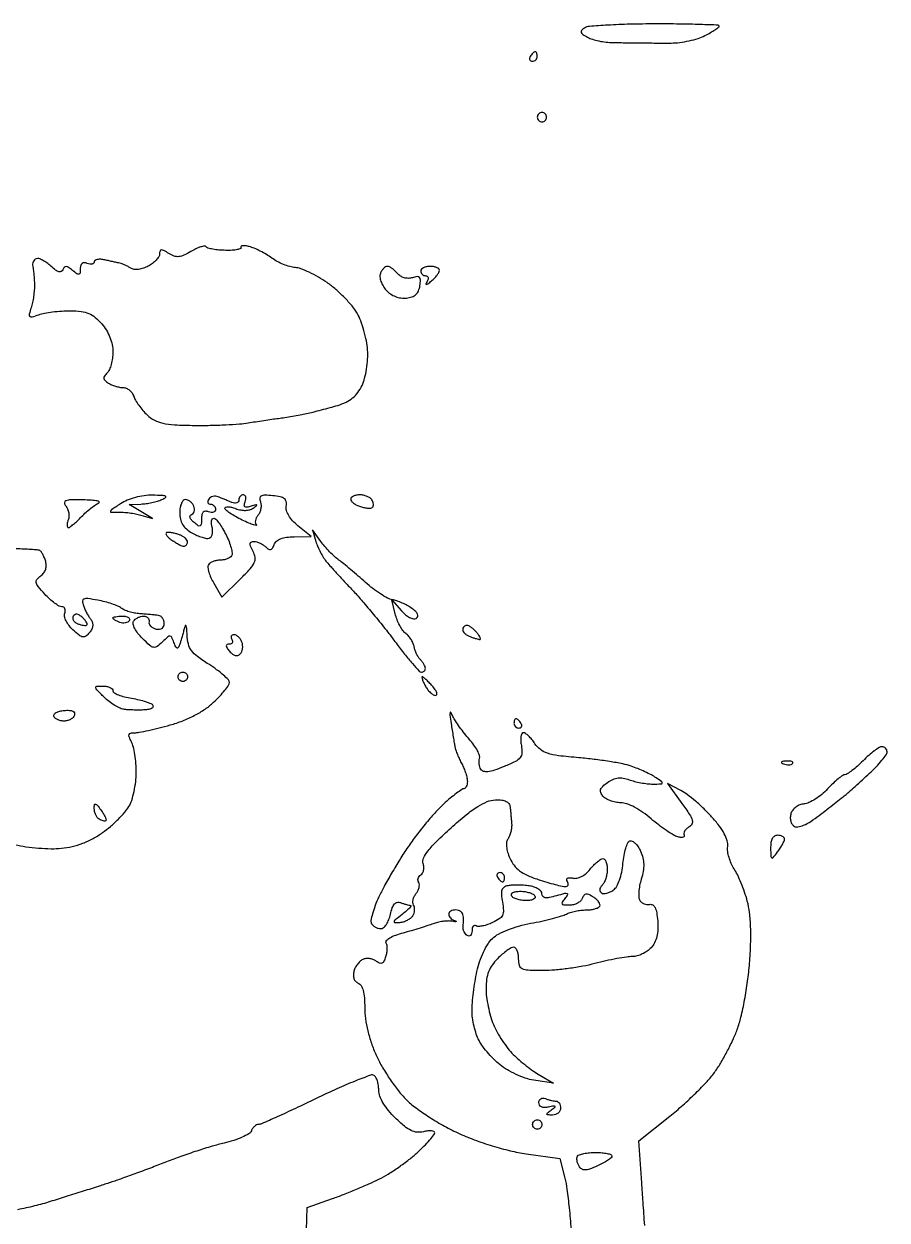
# Model space of a CAD drawing. Extents: x 0 to 102, y 0 to 135.
# Drawn here: x 12.94 to 28.59, y 113.66 to 135.36 of the extents above; entities that cross this region are included whole.
import ezdxf

# ---------------------------------------------------------------- set-up
doc = ezdxf.new("R2010")
doc.units = 0
doc.header["$MEASUREMENT"] = 0

msp = doc.modelspace()

# ---------------------------------------------------------------- linework, layer by layer
for points in [[(24.38595, 135.358705, 0.005924), (23.93176, 135.352817, 0.008523), (23.529983, 135.33599, 0.005068), (23.194209, 135.312772, 0.121944), (23.105521, 135.283198, 0.061078), (23.054276, 135.2412, 0.2796), (23.046341, 135.205199, 0.166705), (23.075496, 135.167531, 0.022589), (23.162562, 135.115747, 0.049017), (23.249219, 135.079776, 0.022269), (23.368255, 135.04926, 0.021797), (23.497651, 135.028001, 0.027898), (23.618142, 135.020344, -0.00052), (23.741315, 135.019269, -0.000373), (23.878979, 135.017821, -0.000377), (24.010057, 135.016246, -0.000812), (24.111, 135.014794, 0.002114), (24.216556, 135.01355, 0.000788), (24.364834, 135.012663, 0.000781), (24.526464, 135.012204, 0.000945), (24.678115, 135.012296, 0.031164), (24.833117, 135.022355, 0.022064), (25.004978, 135.052075, 0.022367), (25.167255, 135.095259, 0.043137), (25.291465, 135.146465, 0.011479), (25.390228, 135.200446, 0.017272), (25.47349, 135.252382, 0.012243), (25.538452, 135.298439, 0.236671), (25.5492, 135.319873, 0.403118), (25.533493, 135.336189, 0.001166), (25.207495, 135.347832, 0.005388), (24.831994, 135.356317, 0.003233)], [(22.212493, 134.8524, 0.151918), (22.194665, 134.846855, 0.038439), (22.170786, 134.827549, 0.035638), (22.145657, 134.800183, 0.029505), (22.1229, 134.7678, 0.082592), (22.109659, 134.735474, 0.161196), (22.112291, 134.708051, 0.182303), (22.130179, 134.689823, 0.108972), (22.160207, 134.6832, 0.093332), (22.194407, 134.68964, 0.09642), (22.223482, 134.708051, 0.099167), (22.242942, 134.73552, 0.105053), (22.2498, 134.7678, 0.042167), (22.247064, 134.800189, 0.061769), (22.238841, 134.827549, 0.081139), (22.226759, 134.846101, 0.210953)], [(22.3344, 133.7526, 0.099038), (22.302113, 133.746141, 0.097945), (22.274651, 133.727749, 0.097945), (22.256259, 133.700287, 0.099038), (22.2498, 133.668, 0.099038), (22.256259, 133.635713, 0.097945), (22.274651, 133.608251, 0.097945), (22.302113, 133.589859, 0.099038), (22.3344, 133.5834, 0.099038), (22.366687, 133.589859, 0.097945), (22.394149, 133.608251, 0.097945), (22.412541, 133.635713, 0.099038), (22.419, 133.668, 0.099038), (22.412541, 133.700287, 0.097945), (22.394149, 133.727749, 0.097945), (22.366687, 133.746141, 0.099038)], [(16.241965, 131.31427, 0.266543), (16.210494, 131.327601, 0.043441), (16.14306, 131.313431, 0.038008), (16.058462, 131.280626, 0.024874), (15.966402, 131.230853, -0.026287), (15.83819, 131.162002, -0.088194), (15.746523, 131.137191, -0.109259), (15.66309, 131.148037, -0.052881), (15.565786, 131.19535, 0.016346), (15.475745, 131.247571, 0.135955), (15.430165, 131.257889, 0.31032), (15.405563, 131.239209, 0.080062), (15.3972, 131.187313, -0.136597), (15.382958, 131.136153, -0.049621), (15.337442, 131.075298, -0.044609), (15.271606, 131.015149, -0.039956), (15.193767, 130.965117, -0.042094), (15.104369, 130.926553, -0.051158), (15.015403, 130.906575, -0.058356), (14.936258, 130.90641, -0.111348), (14.876517, 130.927293, 0.018531), (14.826741, 130.955858, 0.014911), (14.771282, 130.98293, 0.015168), (14.718492, 131.004875, 0.036868), (14.6781, 131.016925, -0.000392), (14.633197, 131.026826, -0.000107), (14.562436, 131.042501, -0.000109), (14.482231, 131.060305, -0.000113), (14.40315, 131.077897, 0.037041), (14.330208, 131.088553, 0.062914), (14.268715, 131.085189, 0.093181), (14.227409, 131.069351, 0.260363), (14.2128, 131.043198, -0.197569), (14.202413, 131.017936, -0.143591), (14.175523, 131.003059, -0.09468), (14.134506, 131.001775, -0.052277), (14.0859, 131.014806, 0.080272), (14.031416, 131.026203, 0.177246), (13.991455, 131.013629, 0.163758), (13.96702, 130.977172, 0.066558), (13.959, 130.917192, -0.029499), (13.954384, 130.839016, -0.320694), (13.934301, 130.816962, -0.213189), (13.899069, 130.824419, -0.015352), (13.818342, 130.886991, 0.025507), (13.746908, 130.940074, 0.129445), (13.700405, 130.956035, 0.235459), (13.667461, 130.942519, 0.098879), (13.642925, 130.899847, -0.188661), (13.615067, 130.866617, -0.200766), (13.572947, 130.862224, -0.090707), (13.511903, 130.893483, -0.023967), (13.42786, 130.964573, 0.031827), (13.352342, 131.026444, 0.039343), (13.274545, 131.073514, 0.043535), (13.205248, 131.101068, 0.163593), (13.159128, 131.099551, 0.111998), (13.127317, 131.078698, 0.087658), (13.104197, 131.044361, 0.082059), (13.093191, 131.001964, 0.08065), (13.096304, 130.958013, -0.025951), (13.106548, 130.901646, -0.00829), (13.116015, 130.816942, -0.008248), (13.123449, 130.722103, -0.009117), (13.12745, 130.630188, -0.025549), (13.124906, 130.531697, -0.015807), (13.112364, 130.416571, -0.015844), (13.092716, 130.303348, -0.027336), (13.06831, 130.210918, 0.016639), (13.034089, 130.091706, 0.275074), (13.045468, 130.053659, 0.26268), (13.084928, 130.044437, 0.015451), (13.206364, 130.084018, -0.040649), (13.309522, 130.111983, -0.015174), (13.457953, 130.134891, -0.014918), (13.621985, 130.150182, -0.01749), (13.778145, 130.154578, -0.027697), (13.974976, 130.142316, -0.069197), (14.114041, 130.105951, -0.076604), (14.229448, 130.035694, -0.040189), (14.349195, 129.91721, -0.04314), (14.432121, 129.802063, -0.0401), (14.496386, 129.671615, -0.0412), (14.537449, 129.536598, -0.053272), (14.5512, 129.407902, -0.034313), (14.543451, 129.295123, -0.03322), (14.520344, 129.183207, -0.035057), (14.486558, 129.087731, -0.094076), (14.446157, 129.028397, 0.044506), (14.398495, 128.9714, 0.182338), (14.387673, 128.928441, 0.181316), (14.4079, 128.888883, 0.043931), (14.467307, 128.843573, 0.041171), (14.525992, 128.81291, 0.026499), (14.598246, 128.786846, 0.026603), (14.672173, 128.768754, 0.044461), (14.735849, 128.762495, -0.098949), (14.793962, 128.75033, -0.07079), (14.85091, 128.715809, -0.067998), (14.898088, 128.665035, -0.076546), (14.927653, 128.605381, 0.056748), (14.960118, 128.53282, 0.022657), (15.019842, 128.441539, 0.022072), (15.093787, 128.34798, 0.025916), (15.172041, 128.266432, 0.065458), (15.30445, 128.171211, 0.069215), (15.454538, 128.115655, 0.041969), (15.669346, 128.087042, 0.009457), (16.0381, 128.076117, 0.007312), (16.316733, 128.07721, 0.007026), (16.598955, 128.086412, 0.006978), (16.847495, 128.101493, 0.02514), (17.004963, 128.121252, -0.004058), (17.136673, 128.143452, -0.00268), (17.288381, 128.166925, -0.002696), (17.436127, 128.188162, -0.005222), (17.5545, 128.203267, 0.008277), (17.670028, 128.218726, 0.0048), (17.8083, 128.240924, 0.004797), (17.946546, 128.265849, 0.008051), (18.0621, 128.289763, 0.006305), (18.181632, 128.318102, 0.003077), (18.333419, 128.35711, 0.003051), (18.490817, 128.399623, 0.004413), (18.629339, 128.439265, 0.040088), (18.779937, 128.497277, 0.059572), (18.899024, 128.573076, 0.062107), (18.993381, 128.672171, 0.048486), (19.069856, 128.799763, 0.046642), (19.11748, 128.93029, 0.024794), (19.152877, 129.098798, 0.024264), (19.172496, 129.278142, 0.031682), (19.172016, 129.443129, 0.032185), (19.150322, 129.608297, 0.021262), (19.105274, 129.794423, 0.021419), (19.04575, 129.972367, 0.038337), (18.9798, 130.111627, 0.043537), (18.889136, 130.242477, 0.020575), (18.75143, 130.395087, 0.020213), (18.593213, 130.544005, 0.026872), (18.437301, 130.665254, 0.020894), (18.278505, 130.766023, 0.020828), (18.111688, 130.853301, 0.021205), (17.95995, 130.917093, 0.072844), (17.855708, 130.939327, -0.053615), (17.761106, 130.955745, -0.026898), (17.646315, 130.995417, -0.026355), (17.530758, 131.04971, -0.035178), (17.432708, 131.11149, 0.022996), (17.33584, 131.175871, 0.017225), (17.223779, 131.23799, 0.017501), (17.113999, 131.289233, 0.037655), (17.025633, 131.31915, 0.024139), (16.955026, 131.333676, 0.059784), (16.902323, 131.335532, 0.152176), (16.876422, 131.324998, 0.375284), (16.873318, 131.306291, -0.454017), (16.866143, 131.282999, -0.055091), (16.808323, 131.264507, -0.036412), (16.715918, 131.252738, -0.018402), (16.598484, 131.250731, -0.016748), (16.475439, 131.257283, -0.022422), (16.364651, 131.27194, -0.020469), (16.275935, 131.291527, -0.167393)], [(19.529586, 130.9608, 0.13946), (19.496505, 130.95139, 0.061022), (19.460618, 130.922598, 0.053694), (19.427575, 130.880498, 0.047979), (19.402784, 130.830749, 0.119693), (19.394778, 130.768613, 0.055926), (19.412746, 130.688947, 0.050824), (19.45161, 130.605339, 0.04976), (19.506775, 130.530645, 0.057874), (19.585173, 130.461938, 0.057704), (19.677306, 130.412948, 0.058657), (19.776722, 130.386899, 0.063851), (19.876586, 130.385746, 0.055063), (19.976883, 130.408806, 0.101694), (20.048392, 130.451544, 0.106996), (20.09497, 130.517312, 0.065693), (20.120569, 130.609147, 0.028249), (20.129309, 130.712739, 0.196873), (20.111719, 130.759316, 0.243771), (20.069415, 130.77441, 0.042985), (19.984463, 130.755287, -0.073126), (19.910467, 130.743244, -0.072902), (19.836055, 130.752987, -0.073657), (19.768225, 130.783506, -0.07721), (19.713385, 130.83199, 0.032199), (19.666804, 130.881285, 0.034524), (19.615297, 130.922962, 0.036848), (19.566428, 130.952097, 0.11651)], [(20.304, 130.9608, 0.048028), (20.239246, 130.954566, 0.068025), (20.184503, 130.935949, 0.088204), (20.147615, 130.908507, 0.191087), (20.1348, 130.8762, 0.105053), (20.141658, 130.84392, 0.099167), (20.161118, 130.816451, 0.09642), (20.190193, 130.79804, 0.093332), (20.224393, 130.7916, -0.146934), (20.253191, 130.78295, -0.188594), (20.269005, 130.760536, -0.132816), (20.268237, 130.726348, -0.063696), (20.250453, 130.68585, 0.037782), (20.229774, 130.644678, 0.575929), (20.237595, 130.634498, 0.129017), (20.265366, 130.645784, 0.00972), (20.33006, 130.696209, 0.028661), (20.384846, 130.746114, 0.032488), (20.431153, 130.800019, 0.034388), (20.463795, 130.850278, 0.127502), (20.4732, 130.886559, 0.211751), (20.460612, 130.91495, 0.080835), (20.423498, 130.938992, 0.061523), (20.368779, 130.955356, 0.041949)], [(14.012091, 126.724121, 0.008398), (13.790172, 126.723989, 0.079261), (13.696718, 126.70741, 0.34378), (13.673126, 126.670987, 0.15248), (13.696301, 126.614623, -0.075099), (13.729266, 126.559977, -0.055741), (13.748883, 126.492146, -0.056022), (13.752968, 126.422078, -0.078337), (13.739908, 126.360823, 0.03365), (13.723633, 126.308048, 0.062733), (13.718882, 126.263627, 0.102495), (13.725583, 126.234077, 0.293925), (13.742488, 126.2232, 0.157454), (13.773638, 126.233259, 0.015804), (13.836337, 126.281548, 0.018616), (13.90879, 126.345755, 0.013762), (13.98419, 126.421832, -0.019271), (14.064835, 126.501429, -0.018084), (14.153048, 126.57636, -0.018397), (14.236081, 126.637054, -0.05742), (14.2974, 126.668953, 0.558427), (14.300932, 126.687594, 0.137977), (14.265937, 126.70516, 0.032431), (14.162415, 126.718291, 0.011282)], [(15.2703, 126.808896, 0.037839), (15.118027, 126.799792, 0.031265), (14.95858, 126.767823, 0.032006), (14.809468, 126.717685, 0.048664), (14.688674, 126.653934, 0.003229), (14.526958, 126.545815, 0.177667), (14.505938, 126.51658, 0.496941), (14.51913, 126.499251, 0.010005), (14.646374, 126.502091, -0.027757), (14.738572, 126.500876, -0.015452), (14.850406, 126.489703, -0.015375), (14.963205, 126.471358, -0.023984), (15.0588, 126.447971), (15.2703, 126.385342), (15.0588, 126.512773), (14.8473, 126.640204), (15.0588, 126.649148, 0.025371), (15.152117, 126.657851, 0.01689), (15.257874, 126.676823, 0.017023), (15.359501, 126.702266, 0.031635), (15.4395, 126.7308, 0.045731), (15.506419, 126.76712, 0.586089), (15.504651, 126.789709, 0.098068), (15.446053, 126.803857, 0.006371)], [(16.463257, 126.778867, 0.078125), (16.413838, 126.790432, 0.078202), (16.363272, 126.78627, 0.083694), (16.31936, 126.767433, 0.111711), (16.289065, 126.736567, 0.075934), (16.274372, 126.702009, 0.153125), (16.275938, 126.672745, 0.186788), (16.293159, 126.653374, 0.11926), (16.322807, 126.6462, -0.103658), (16.356993, 126.639036, -0.098917), (16.386082, 126.61869, -0.096792), (16.405575, 126.588296, -0.094603), (16.4124, 126.552549, -0.158089), (16.402142, 126.520915, -0.151946), (16.375123, 126.500712, -0.112257), (16.334052, 126.495889, -0.06502), (16.2855, 126.507594, 0.089466), (16.228745, 126.518388, 0.202715), (16.1891, 126.502068, 0.150913), (16.16566, 126.457122, 0.045316), (16.1586, 126.379386, -0.020647), (16.154578, 126.282036, -0.268582), (16.134681, 126.253406, -0.268405), (16.099934, 126.256394, -0.020625), (16.022423, 126.315499, -0.040462), (15.974503, 126.362303, -0.099794), (15.9503, 126.404831, -0.188835), (15.952081, 126.437288, -0.208169), (15.975371, 126.458224, 0.139599), (16.005732, 126.478957, 0.105379), (16.024626, 126.514876, 0.089617), (16.029019, 126.560728, 0.07091), (16.017896, 126.609366, 0.068557), (15.992334, 126.655792, 0.062877), (15.95451, 126.695129, 0.066718), (15.910692, 126.721764, 0.103602), (15.867549, 126.7308, 0.212338), (15.827687, 126.713072, 0.081335), (15.794124, 126.660888, 0.061418), (15.771358, 126.583633, 0.040995), (15.7638, 126.491604, 0.055921), (15.77687, 126.375106, 0.080014), (15.815668, 126.278848, 0.077595), (15.883804, 126.197576, 0.049337), (15.984525, 126.125729, 0.026753), (16.075969, 126.079562, 0.030253), (16.168199, 126.045524, 0.031634), (16.248977, 126.026626, 0.122689), (16.299844, 126.030581, 0.161743), (16.332683, 126.055157, 0.088218), (16.353965, 126.101361, 0.072056), (16.360745, 126.161751, 0.055988), (16.351252, 126.227256, -0.03981), (16.340011, 126.290393, -0.06995), (16.342289, 126.343278, -0.107991), (16.356901, 126.378045, -0.251659), (16.381383, 126.390319, -0.20613), (16.418111, 126.373254, -0.023531), (16.477032, 126.300722, -0.025323), (16.541495, 126.203298, -0.018007), (16.604042, 126.088231, -0.021769), (16.657675, 125.9676, -0.028691), (16.695244, 125.853259, -0.028783), (16.714815, 125.757954, -0.176439), (16.7048, 125.709613, -0.114916), (16.674816, 125.679449, -0.049515), (16.623717, 125.654092, -0.045455), (16.561508, 125.636821, -0.045023), (16.497, 125.631, 0.048179), (16.432227, 125.624744, 0.046886), (16.369227, 125.6062, 0.050725), (16.317052, 125.578948, 0.109059), (16.285607, 125.546574, 0.171263), (16.274987, 125.497787, 0.038523), (16.292292, 125.413247, 0.03566), (16.328726, 125.313499, 0.028025), (16.381636, 125.211252), (16.529844, 124.960357), (16.85955, 125.2868, 0.012537), (17.040638, 125.475317, 0.076473), (17.115311, 125.58743, 0.144631), (17.129458, 125.682541, 0.088175), (17.093952, 125.791321, -0.019449), (17.049414, 125.882936, -0.128808), (17.041507, 125.932751, -0.279136), (17.061726, 125.959726, -0.096086), (17.111603, 125.9694, -0.070345), (17.162031, 125.96227, -0.038901), (17.220386, 125.940393, -0.037896), (17.2772, 125.90845, -0.049402), (17.323307, 125.870653, 0.051647), (17.374323, 125.829213, 0.21548), (17.412496, 125.823267, 0.194307), (17.444842, 125.84805, 0.041719), (17.476178, 125.912953, -0.122586), (17.519599, 125.975032, -0.084695), (17.593142, 126.019868, -0.06231), (17.698708, 126.047279, -0.029938), (17.838501, 126.057042), (18.1467, 126.060085), (17.907427, 126.255851, -0.03683), (17.811714, 126.346704, -0.050637), (17.741235, 126.442033, -0.059866), (17.700873, 126.533429, -0.117374), (17.695927, 126.612359, 0.09173), (17.694975, 126.692608, 0.183671), (17.661878, 126.745622, 0.113397), (17.587633, 126.779097, 0.0254), (17.449366, 126.799564, 0.016661), (17.306616, 126.808548, 0.119553), (17.239548, 126.794362, 0.279468), (17.215348, 126.757373, 0.100517), (17.226181, 126.692737, -0.078298), (17.238833, 126.633414, -0.05602), (17.234889, 126.565566, -0.055745), (17.215906, 126.499891, -0.075137), (17.183999, 126.446989, 0.058342), (17.152975, 126.399239, 0.072023), (17.136507, 126.34884, 0.086183), (17.136503, 126.303645, 0.152509), (17.153384, 126.270783, -0.702999), (17.148383, 126.260384, -0.056583), (17.104485, 126.270014, -0.020463), (17.016632, 126.304082, -0.008123), (16.89885, 126.357686, -0.016058), (16.777308, 126.420261, -0.023352), (16.674792, 126.483717, -0.020423), (16.597703, 126.541329, -0.225762), (16.5816, 126.575175, -0.33289), (16.596482, 126.59505, -0.081932), (16.63959, 126.600331, -0.052295), (16.703295, 126.590957, -0.028189), (16.779012, 126.566956, 0.044233), (16.868886, 126.541607, 0.054617), (16.955609, 126.534883, 0.060862), (17.033247, 126.54688, 0.085901), (17.096262, 126.577031, 0.007227), (17.157856, 126.622139, 0.471357), (17.15836, 126.633766, 0.262788), (17.142507, 126.637298, 0.004955), (17.058631, 126.610921, -0.030655), (16.983816, 126.591555, -0.204604), (16.947031, 126.599458, -0.284417), (16.934606, 126.628739, -0.053435), (16.950225, 126.687541, 0.05547), (16.963019, 126.736501, 0.099441), (16.960806, 126.777841, 0.146808), (16.944433, 126.804955, 0.186111), (16.917345, 126.8154, 0.113529), (16.886086, 126.80821, 0.100281), (16.859471, 126.78789, 0.093977), (16.841613, 126.75751, 0.086218), (16.8354, 126.721749, -0.159684), (16.82511, 126.690351, -0.155141), (16.798123, 126.670692, -0.113043), (16.757059, 126.666712, -0.064089), (16.7085, 126.679449, -0.000097), (16.651324, 126.702598, -0.00006), (16.584114, 126.729835, -0.00006), (16.517716, 126.756762, -0.000108)], [(19.030007, 126.8154, 0.046084), (18.967156, 126.809595, 0.066023), (18.914036, 126.792223, 0.08609), (18.878179, 126.766642, 0.197346), (18.8658, 126.736501, 0.174319), (18.878103, 126.702285, 0.056639), (18.917375, 126.664409, 0.048491), (18.974178, 126.629015, 0.038269), (19.041375, 126.601876, 0.028134), (19.11185, 126.583801, 0.035856), (19.178417, 126.575562, 0.038799), (19.232871, 126.576983, 0.172104), (19.261347, 126.590547, 0.145181), (19.274191, 126.614223, 0.073368), (19.276321, 126.648406, 0.063097), (19.268006, 126.687364, 0.054373), (19.249979, 126.725171, 0.106183), (19.216762, 126.759761, 0.05125), (19.162359, 126.788895, 0.047565), (19.096956, 126.808712, 0.049826)], [(15.538331, 126.135909, 0.265896), (15.517131, 126.123, 0.249981), (15.516771, 126.097523, 0.083978), (15.547124, 126.05704, 0.028086), (15.60372, 126.009009, 0.018293), (15.67161, 125.96146, 0.021005), (15.739801, 125.921287, 0.020657), (15.799838, 125.892353, 0.102298), (15.83637, 125.8848, 0.109614), (15.862476, 125.890593, 0.099851), (15.884699, 125.906992, 0.095141), (15.899602, 125.931505, 0.089381), (15.9048, 125.960349, 0.144282), (15.895175, 125.993009, 0.059761), (15.865491, 126.028789, 0.052351), (15.822176, 126.06201, 0.045844), (15.770981, 126.087249, 0.022523), (15.712507, 126.106715, 0.017538), (15.647439, 126.122725, 0.017859), (15.585643, 126.133363, 0.040516)], [(18.324967, 125.9694), (18.173335, 126.1809), (18.233474, 125.9694, 0.032547), (18.266502, 125.876652, 0.020264), (18.316497, 125.772543, 0.020308), (18.374402, 125.673452, 0.03435), (18.431657, 125.596249, 0.006662), (18.50784, 125.509407, 0.001617), (18.636065, 125.368035, 0.001658), (18.784197, 125.206847, 0.001649), (18.933666, 125.046349, -0.010923), (19.10089, 124.859971, -0.005424), (19.3051, 124.616828, -0.00538), (19.511407, 124.360124, -0.007864), (19.687021, 124.12935, 0.008186), (19.841421, 123.926725, 0.012357), (19.983029, 123.75592, 0.00716), (20.105869, 123.619001, 0.209285), (20.147906, 123.6006, 0.093576), (20.175197, 123.605753, 0.096493), (20.198399, 123.620481, 0.09912), (20.213928, 123.642456, 0.104783), (20.2194, 123.66828, 0.095496), (20.213183, 123.700535, 0.034707), (20.192827, 123.742652, 0.032885), (20.163556, 123.786812, 0.033588), (20.128937, 123.826423, -0.052515), (20.092801, 123.871066, -0.031059), (20.059101, 123.930832, -0.030802), (20.03258, 123.995396, -0.045641), (20.018229, 124.054827, 0.066874), (20.000877, 124.115335, 0.037104), (19.964878, 124.183316, 0.036259), (19.917417, 124.247912, 0.048193), (19.865039, 124.298534, -0.070848), (19.80981, 124.356956, -0.031139), (19.753731, 124.447691, -0.030038), (19.705282, 124.552978, -0.035378), (19.672807, 124.657781), (19.61352, 124.911263), (19.78507, 124.713464, 0.039974), (19.857743, 124.642081, 0.054207), (19.934223, 124.59107, 0.066605), (20.003057, 124.566185, 0.194256), (20.051923, 124.574565, 0.163547), (20.080122, 124.608524, 0.198621), (20.079163, 124.649561, 0.104573), (20.043741, 124.698773, 0.031888), (19.971694, 124.756413, 0.028326), (19.891637, 124.80598, 0.019536), (19.795997, 124.853207, 0.01975), (19.700135, 124.891507, 0.037607), (19.620066, 124.913274, -0.075315), (19.53196, 124.9445, -0.020607), (19.404567, 125.019511, -0.020346), (19.265435, 125.117594, -0.019928), (19.133735, 125.22731, 0.004865), (19.002239, 125.343741, 0.004364), (18.86368, 125.461934, 0.004378), (18.737463, 125.565844, 0.013666), (18.650049, 125.632666, -0.029406), (18.572723, 125.695729, -0.015017), (18.483008, 125.783241, -0.014869), (18.395667, 125.879268, -0.021584)], [(13.99724, 124.593808, 0.047821), (13.945591, 124.632971, 0.107928), (13.89951, 124.649178, 0.152606), (13.8611, 124.6422, 0.13446), (13.83121, 124.61436, 0.15489), (13.822106, 124.578138, 0.122948), (13.834314, 124.539464, 0.09728), (13.866907, 124.504082, 0.066612), (13.914987, 124.477851, 0.025851), (13.969234, 124.460192, 0.03498), (14.019821, 124.4503, 0.037603), (14.060841, 124.44833, 0.198091), (14.081016, 124.457299, 0.283004), (14.085091, 124.476436, 0.052209), (14.068831, 124.510434, 0.042368), (14.0387, 124.551317, 0.026668)], [(14.725393, 124.6158, -0.045552), (14.788652, 124.610025, -0.099152), (14.833728, 124.592034, -0.177225), (14.853609, 124.565475, -0.214542), (14.849584, 124.534895, -0.126981), (14.821113, 124.507584, -0.081026), (14.777788, 124.491755, -0.072258), (14.726604, 124.489484, -0.066719), (14.675391, 124.501646, -0.021825), (14.627822, 124.522324, -0.030936), (14.587681, 124.54507, -0.031518), (14.55848, 124.56683, -0.220306), (14.5512, 124.582551, -0.327354), (14.560719, 124.595532, -0.029196), (14.602369, 124.606033, -0.029198), (14.658621, 124.6134, -0.017964)], [(20.970441, 124.4466, 0.100837), (20.94211, 124.440828, 0.09835), (20.918008, 124.424408, 0.097511), (20.901863, 124.399886, 0.097268), (20.8962, 124.371051, 0.144282), (20.905825, 124.338391, 0.059761), (20.935509, 124.302611, 0.052351), (20.978824, 124.26939, 0.045844), (21.030019, 124.244151, 0.010366), (21.084606, 124.224492, 0.011599), (21.137965, 124.207884, 0.010955), (21.183915, 124.195826, 0.058751), (21.209578, 124.1928, 0.446923), (21.218607, 124.202885, 0.082328), (21.210945, 124.230077, 0.043307), (21.187238, 124.270959, 0.020169), (21.15, 124.3197, 0.031583), (21.104222, 124.368265, 0.034151), (21.053811, 124.409323, 0.036411), (21.006133, 124.438061, 0.117955)], [(16.748462, 124.2774, 0.104738), (16.71738, 124.270817, 0.179921), (16.698671, 124.252549, 0.164617), (16.695502, 124.225113, 0.085773), (16.7085, 124.1928, -0.09532), (16.720777, 124.160526, -0.17334), (16.716066, 124.133051, -0.172316), (16.694966, 124.114678, -0.094062), (16.660834, 124.1082, 0.09846), (16.621151, 124.100309, 0.320897), (16.607764, 124.078824, 0.136842), (16.620907, 124.041172, 0.021226), (16.669176, 123.977715, 0.050128), (16.721002, 123.92666, 0.108252), (16.770856, 123.901831, 0.142326), (16.817446, 123.903526, 0.117104), (16.859968, 123.929728, 0.097425), (16.887751, 123.971119, 0.062822), (16.903287, 124.02694, 0.059908), (16.904892, 124.087967, 0.068363), (16.891589, 124.144813, 0.056257), (16.865268, 124.195518, 0.058167), (16.828558, 124.238453, 0.064538), (16.787514, 124.267649, 0.122963)], [(15.8202, 123.6006, -0.099038), (15.852487, 123.594141, -0.097945), (15.879949, 123.575749, -0.097945), (15.898341, 123.548287, -0.099038), (15.9048, 123.516, -0.099038), (15.898341, 123.483713, -0.097945), (15.879949, 123.456251, -0.097945), (15.852487, 123.437859, -0.099038), (15.8202, 123.4314, -0.099038), (15.787913, 123.437859, -0.097945), (15.760451, 123.456251, -0.097945), (15.742059, 123.483713, -0.099038), (15.7356, 123.516, -0.099038), (15.742059, 123.548287, -0.097945), (15.760451, 123.575749, -0.097945), (15.787913, 123.594141, -0.099038)], [(20.161012, 123.516, 0.479972), (20.153487, 123.506615, 0.028282), (20.164895, 123.466298, 0.02586), (20.186947, 123.411721, 0.013923), (20.2194, 123.3468, 0.040155), (20.261049, 123.28206, 0.044735), (20.311182, 123.227302, 0.049756), (20.361949, 123.189456, 0.136127), (20.404688, 123.1776, 0.31697), (20.426431, 123.192923, 0.170442), (20.426615, 123.227302, 0.071687), (20.398582, 123.281757, 0.029262), (20.3463, 123.3468, 0.009734), (20.285297, 123.411625, 0.014065), (20.228708, 123.466298, 0.009676), (20.180045, 123.509038, 0.177154)], [(14.370464, 123.3468, -0.044303), (14.439649, 123.340658, -0.064125), (14.498109, 123.322242, -0.083958), (14.537644, 123.29515, -0.203363), (14.5512, 123.2632, 0.265553), (14.571611, 123.227478, 0.036825), (14.651156, 123.188174, 0.034178), (14.761101, 123.152106, 0.022528), (14.891475, 123.125187, -0.017567), (15.0251, 123.098976, -0.022848), (15.145136, 123.065172, -0.021409), (15.240404, 123.028985, -0.154052), (15.277168, 122.997288, -0.270444), (15.277893, 122.968657, -0.141199), (15.251862, 122.942525, -0.077049), (15.198956, 122.923034, -0.037359), (15.127243, 122.914058, -0.011164), (15.040195, 122.911663, -0.007312), (14.939832, 122.912611, -0.007356), (14.842037, 122.916406, -0.013988), (14.763558, 122.922813, -0.076665), (14.684781, 122.943979, -0.030539), (14.58511, 122.995434, -0.029338), (14.482466, 123.065098, -0.032626), (14.392472, 123.144056, -0.004566), (14.257909, 123.281098, -0.166259), (14.239474, 123.320499, -0.424538), (14.257971, 123.342692, -0.018254)], [(13.66895, 122.904901, -0.032011), (13.762412, 122.906637, -0.099547), (13.823259, 122.891497, -0.190287), (13.851946, 122.860853, -0.176315), (13.853125, 122.817675, -0.116997), (13.828157, 122.777376, -0.069437), (13.782757, 122.743254, -0.063394), (13.724821, 122.720164, -0.063243), (13.6629, 122.7123, -0.052546), (13.601419, 122.718779, -0.058144), (13.54482, 122.737923, -0.066133), (13.501232, 122.766131, -0.136486), (13.478725, 122.799526, -0.251807), (13.48473, 122.834173, -0.100325), (13.52261, 122.86646, -0.066854), (13.587027, 122.89162, -0.03909)], [(21.864107, 122.7546, 0.210953), (21.849841, 122.748301, 0.081139), (21.837759, 122.729749, 0.061769), (21.829536, 122.702389, 0.042167), (21.8268, 122.67, 0.105053), (21.833658, 122.63772, 0.099167), (21.853118, 122.610251, 0.09642), (21.882193, 122.59184, 0.093332), (21.916393, 122.5854, 0.108972), (21.946421, 122.592023, 0.182303), (21.964309, 122.610251, 0.161196), (21.966941, 122.637674, 0.082592), (21.9537, 122.67, 0.029505), (21.930943, 122.702383, 0.035638), (21.905814, 122.729749, 0.038439), (21.881935, 122.749055, 0.151918)], [(28.503692, 122.247, 0.13983), (28.453991, 122.232823, 0.019669), (28.364794, 122.172446, 0.021182), (28.262636, 122.090385, 0.016577), (28.158785, 121.9932, -0.013477), (28.056194, 121.895996, -0.018092), (27.957858, 121.813954, -0.015357), (27.872992, 121.752281, -0.150549), (27.83118, 121.7394, 0.15641), (27.789896, 121.726162, 0.016413), (27.708292, 121.663682, 0.019066), (27.614126, 121.580359, 0.014173), (27.516475, 121.481637, -0.032116), (27.410541, 121.381957, -0.031071), (27.291584, 121.295467, -0.032616), (27.177405, 121.232894, -0.090479), (27.089174, 121.209833, 0.076721), (27.014078, 121.192382, 0.063899), (26.942447, 121.1524, 0.065536), (26.884966, 121.096929, 0.091498), (26.851433, 121.034034, 0.066387), (26.839382, 120.965773, 0.073304), (26.846351, 120.899109, 0.080744), (26.870967, 120.84273, 0.111566), (26.910247, 120.804198, 0.187206), (26.978352, 120.791562, 0.05566), (27.08136, 120.823187, 0.041575), (27.210778, 120.892582, 0.020414), (27.36345, 121.000684, 0.00066), (27.504093, 121.109447, 0.000681), (27.643006, 121.217468, 0.000657), (27.763139, 121.311403, 0.002914), (27.8334, 121.367155, 0.010983), (27.902075, 121.42483, 0.002475), (28.016215, 121.526049, 0.002564), (28.146784, 121.644209, 0.002483), (28.27755, 121.76497, 0.014542), (28.399053, 121.885094, 0.019461), (28.501608, 122.001293, 0.016954), (28.578305, 122.102123, 0.155327), (28.5948, 122.15394, 0.096893), (28.587852, 122.189458, 0.097415), (28.568037, 122.219664, 0.098433), (28.53846, 122.239888, 0.101226)], [(26.76885, 121.986521, 0.018894), (26.705711, 121.981526, 0.168741), (26.681028, 121.96957, 0.470617), (26.682487, 121.954152, 0.054073), (26.717737, 121.935409, 0.051402), (26.764003, 121.922208, 0.05415), (26.811172, 121.919042, 0.060344), (26.852229, 121.925739, 0.126455), (26.879887, 121.942088, 0.296942), (26.883797, 121.960603, 0.208169), (26.868354, 121.976224, 0.077125), (26.827747, 121.985591, 0.028489)], [(14.332783, 121.100053, -0.019217), (14.376605, 121.035017, -0.029724), (14.408781, 120.975426, -0.029595), (14.427952, 120.926932, -0.282878), (14.423012, 120.906212, -0.194023), (14.405279, 120.89867, -0.058142), (14.375493, 120.901578, -0.048724), (14.339754, 120.91306, -0.036355), (14.303029, 120.932221, -0.092697), (14.268476, 120.963672, -0.05301), (14.239305, 121.012165, -0.050463), (14.219493, 121.06911, -0.058559), (14.2128, 121.126062, -0.031223), (14.217111, 121.195037, -0.440416), (14.235163, 121.207822, -0.173737), (14.264916, 121.189271, -0.009468)], [(26.6067, 120.6396, 0.145204), (26.552817, 120.623615, 0.126574), (26.51293, 120.580123, 0.086943), (26.489139, 120.50759, 0.038784), (26.482491, 120.40695, 0.006145), (26.486086, 120.256252, 0.266048), (26.502292, 120.230183, 0.359985), (26.528463, 120.235394, 0.008904), (26.609391, 120.33852, 0.018293), (26.65694, 120.40641, 0.021005), (26.697113, 120.474601, 0.020657), (26.726047, 120.534638, 0.102298), (26.7336, 120.57117, 0.179368), (26.723919, 120.597287, 0.091838), (26.696323, 120.619499, 0.071851), (26.655254, 120.634541, 0.051956)], [(21.568007, 119.9628, 0.108972), (21.537979, 119.956177, 0.182303), (21.520091, 119.937949, 0.161196), (21.517459, 119.910526, 0.082592), (21.5307, 119.8782, 0.029505), (21.553457, 119.845817, 0.035638), (21.578586, 119.818451, 0.038439), (21.602465, 119.799145, 0.151918), (21.620293, 119.7936, 0.210953), (21.634559, 119.799899, 0.081139), (21.646641, 119.818451, 0.061769), (21.654864, 119.845811, 0.042167), (21.6576, 119.8782, 0.105053), (21.650742, 119.91048, 0.099167), (21.631282, 119.937949, 0.09642), (21.602207, 119.95636, 0.093332)], [(21.943714, 119.6244, -0.036773), (22.028506, 119.618155, -0.040854), (22.108445, 119.599549, -0.044834), (22.172808, 119.57234, -0.132684), (22.2075, 119.5398, -0.248314), (22.209672, 119.507327, -0.167127), (22.183764, 119.479581, -0.085479), (22.12741, 119.461039, -0.03685), (22.048286, 119.4552, -0.036773), (21.963494, 119.461445, -0.040854), (21.883555, 119.480051, -0.044834), (21.819192, 119.50726, -0.132684), (21.7845, 119.5398, -0.248314), (21.782328, 119.572273, -0.167127), (21.808236, 119.600019, -0.085479), (21.86459, 119.618561, -0.03685)], [(22.397719, 115.863341, 0.018747), (22.449251, 115.845752, 0.015694), (22.50509, 115.830895, 0.015981), (22.557031, 115.820544, 0.041208), (22.595119, 115.8174, -0.16037), (22.624749, 115.807646, -0.096657), (22.649981, 115.780123, -0.078243), (22.667023, 115.739031, -0.05931), (22.6728, 115.6905, -0.116238), (22.661417, 115.642198, -0.101436), (22.62931, 115.601257, -0.094034), (22.581287, 115.574013, -0.08452), (22.52475, 115.564895, -0.013526), (22.441668, 115.567871, -0.331899), (22.425112, 115.581923, -0.290406), (22.432819, 115.603769, -0.011532), (22.5036, 115.656834, 0.010206), (22.570631, 115.706811, 0.441526), (22.571867, 115.72259, 0.256414), (22.551722, 115.729163, 0.00647), (22.45425, 115.709446, -0.04821), (22.378908, 115.700654, -0.113017), (22.32373, 115.712141, -0.158837), (22.29037, 115.742931, -0.128293), (22.278, 115.790348, -0.104202), (22.287047, 115.833285, -0.153173), (22.31227, 115.862085, -0.142956), (22.350908, 115.87251, -0.086704)], [(22.2498, 115.479, -0.099038), (22.282087, 115.472541, -0.097945), (22.309549, 115.454149, -0.097945), (22.327941, 115.426687, -0.099038), (22.3344, 115.3944, -0.099038), (22.327941, 115.362113, -0.097945), (22.309549, 115.334651, -0.097945), (22.282087, 115.316259, -0.099038), (22.2498, 115.3098, -0.099038), (22.217513, 115.316259, -0.097945), (22.190051, 115.334651, -0.097945), (22.171659, 115.362113, -0.099038), (22.1652, 115.3944, -0.099038), (22.171659, 115.426687, -0.097945), (22.190051, 115.454149, -0.097945), (22.217513, 115.472541, -0.099038)], [(23.312293, 114.8868, -0.020702), (23.423869, 114.882178, -0.033373), (23.517887, 114.868015, -0.036335), (23.586227, 114.847705, -0.31188), (23.6034, 114.822852, -0.220014), (23.588892, 114.791477, -0.025867), (23.52613, 114.743486, -0.027113), (23.441117, 114.691727, -0.018991), (23.340355, 114.642468, -0.016185), (23.196827, 114.584416, -0.085544), (23.113664, 114.56917, -0.158278), (23.056077, 114.587193, -0.100324), (23.007537, 114.638927, -0.049164), (22.983941, 114.687117, -0.05073), (22.970512, 114.738484, -0.055982), (22.968523, 114.785292, -0.121648), (22.979475, 114.819311, -0.177653), (23.012882, 114.845538, -0.028478), (23.094446, 114.866975, -0.028486), (23.197768, 114.881863, -0.021542)]]:
    msp.add_lwpolyline(points, format="xyb", close=True)
for points in [[(12.777263, 120.469761, 0.024044), (12.972963, 120.432658, 0.015423), (13.202856, 120.407629, 0.015501), (13.430007, 120.397036, 0.027856), (13.61639, 120.404513, 0.033779), (13.813652, 120.437021, 0.033286), (14.005741, 120.495896, 0.032942), (14.190198, 120.580451, 0.03158), (14.364693, 120.689562, 0.021465), (14.505907, 120.800266, 0.017887), (14.646279, 120.929359, 0.018258), (14.766318, 121.056941, 0.045896), (14.841124, 121.160253, 0.056409), (14.892263, 121.27407, 0.024453), (14.935109, 121.434687, 0.023821), (14.964433, 121.611712, 0.029139), (14.9742, 121.779165, 0.019751), (14.967759, 121.942148, 0.019173), (14.948474, 122.105749, 0.01949), (14.920418, 122.248057, 0.064531), (14.886623, 122.337162, -0.025672), (14.846017, 122.423401, -0.184246), (14.844918, 122.468592, -0.26268), (14.873567, 122.493566, -0.050846), (14.944523, 122.5008, 0.046316), (15.029277, 122.508668, 0.007227), (15.194215, 122.542032, 0.007991), (15.388059, 122.587424, 0.006887), (15.590252, 122.641164, 0.025467), (15.818224, 122.717845, 0.026543), (16.034001, 122.816405, 0.028052), (16.225037, 122.930304, 0.040626), (16.378352, 123.053003, 0.015179), (16.488588, 123.163481, 0.020075), (16.581645, 123.270915, 0.01786), (16.650894, 123.364324, 0.151706), (16.6662, 123.41361, 0.196989), (16.646864, 123.460784, 0.019247), (16.555277, 123.546847, 0.02207), (16.433235, 123.643871, 0.015689), (16.288589, 123.742021, -0.019163), (16.084178, 123.882806, -0.074927), (15.976667, 123.991534, -0.098829), (15.921536, 124.110744, -0.04819), (15.898075, 124.2774, 0.010676), (15.890842, 124.388698, 0.072983), (15.878241, 124.442046, 0.619691), (15.863366, 124.443292, 0.081951), (15.847733, 124.4043, -0.008553), (15.830014, 124.330252, -0.006008), (15.807653, 124.247526, -0.006064), (15.78433, 124.168832, -0.012617), (15.763866, 124.1082, -0.029775), (15.736998, 124.046427, -0.36253), (15.714964, 124.03697, -0.21928), (15.691962, 124.057222, -0.015006), (15.658327, 124.139714, 0.02322), (15.618154, 124.233793, 0.276777), (15.586405, 124.254627, 0.196912), (15.545358, 124.239731, 0.012105), (15.449315, 124.148229, -0.035172), (15.353366, 124.064906, -0.208456), (15.290183, 124.049863, -0.139632), (15.221328, 124.083528, -0.013294), (15.084078, 124.213668, -0.033016), (15.005859, 124.302959, -0.04537), (14.948952, 124.393185, -0.05357), (14.918924, 124.47177, -0.205712), (14.926463, 124.522403, -0.081226), (14.95754, 124.558146, -0.053439), (15.00304, 124.588365, -0.052363), (15.055181, 124.608879, -0.067657), (15.106093, 124.6158, -0.084361), (15.151039, 124.608162, -0.112621), (15.185977, 124.586212, -0.126154), (15.205379, 124.553442, -0.123259), (15.20685, 124.515074, 0.145115), (15.210181, 124.474167, 0.098335), (15.235403, 124.434426, 0.082719), (15.278736, 124.40188, 0.066051), (15.33375, 124.381971, 0.071452), (15.395295, 124.377493, 0.132618), (15.44227, 124.393778, 0.147726), (15.471455, 124.429865, 0.096982), (15.4818, 124.482697, 0.076284), (15.473843, 124.534549, 0.080471), (15.450736, 124.580591, 0.08779), (15.41642, 124.613861, 0.118101), (15.37605, 124.629042, 0.007085), (15.320325, 124.635219, 0.002031), (15.233834, 124.643214, 0.002044), (15.136181, 124.651438, 0.002171), (15.040411, 124.658691, -0.029767), (14.944437, 124.671314, -0.026049), (14.846177, 124.695606, -0.026924), (14.759637, 124.727028, -0.067425), (14.702011, 124.761318, 0.06803), (14.639676, 124.798309, 0.018621), (14.532558, 124.838933, 0.018465), (14.406452, 124.876333, 0.018288), (14.277526, 124.904463, 0.010064), (14.094196, 124.933695, 0.121877), (14.023807, 124.926307, 0.3318), (13.999514, 124.889465, 0.071422), (14.015709, 124.809744, 0.021241), (14.042403, 124.743962, 0.014519), (14.077993, 124.671581, 0.014655), (14.116443, 124.603696, 0.02848), (14.151692, 124.55235, -0.087875), (14.18019, 124.498041, -0.104681), (14.185917, 124.440579, -0.092032), (14.167678, 124.38008, -0.054145), (14.125861, 124.316882, -0.056071), (14.059227, 124.252778, -0.208759), (14.003987, 124.239118, -0.12959), (13.939201, 124.268591, -0.01738), (13.825513, 124.368188, -0.04117), (13.755124, 124.446163, -0.048478), (13.702714, 124.530667, -0.055334), (13.674305, 124.609053, -0.152045), (13.678062, 124.667106, 0.074311), (13.688048, 124.712172, 0.122688), (13.681317, 124.750369, 0.152423), (13.659146, 124.77559, 0.13765), (13.625612, 124.785, -0.134508), (13.574807, 124.798919, -0.025516), (13.494064, 124.852496, -0.025589), (13.403666, 124.926806, -0.02105), (13.314974, 125.014773, -0.012781), (13.19274, 125.153622, -0.120654), (13.158043, 125.224337, -0.231818), (13.171917, 125.281132, -0.061137), (13.242087, 125.34696, 0.071192), (13.299041, 125.402577, 0.090309), (13.332609, 125.467849, 0.087692), (13.341582, 125.542297, 0.063168), (13.326472, 125.624787, 0.026042), (13.300923, 125.692787, 0.033519), (13.270188, 125.75204, 0.035537), (13.238907, 125.79618, 0.173515), (13.213049, 125.811665, 0.031133), (13.174578, 125.816841, 0.002171), (13.065694, 125.824164, 0.003074), (12.935675, 125.83154, 0.002309), (12.792509, 125.838115, 0.009591)], [(24.197658, 113.563074, 0.000339), (24.169674, 113.987389, 0.000602), (24.145963, 114.3369), (24.093389, 115.0983), (24.655115, 115.547351, 0.013515), (24.888362, 115.744377, 0.011381), (25.124692, 115.965073, 0.011538), (25.331217, 116.176463, 0.030952), (25.464871, 116.338799, 0.022835), (25.571748, 116.501485, 0.012521), (25.688286, 116.709559, 0.012458), (25.796252, 116.927151, 0.019416), (25.877135, 117.120148, 0.031186), (25.944383, 117.340925, 0.012198), (26.010493, 117.652732, 0.012019), (26.065826, 117.994532, 0.014646), (26.100495, 118.3168, 0.011373), (26.119988, 118.669999, 0.017266), (26.119331, 118.977475, 0.020028), (26.099283, 119.238277, 0.03668), (26.059015, 119.447552, 0.017519), (26.010269, 119.606, 0.013877), (25.946931, 119.773639, 0.014102), (25.8794, 119.926004, 0.033672), (25.818731, 120.033777, -0.042409), (25.767098, 120.129362, -0.033363), (25.727408, 120.240219, -0.034352), (25.704404, 120.34899, -0.067615), (25.703987, 120.437209, 0.108026), (25.695133, 120.541219, 0.048613), (25.641838, 120.668237, 0.03862), (25.547889, 120.814285, 0.021472), (25.412767, 120.977411, 0.017634), (25.273949, 121.120579, 0.015128), (25.118288, 121.261375, 0.01539), (24.969045, 121.380655, 0.041585), (24.854243, 121.452689), (24.61187, 121.578025), (24.871661, 121.219395, -0.009982), (25.012005, 121.017282, -0.074631), (25.061383, 120.911851, -0.196691), (25.054503, 120.84287, -0.144177), (25.000146, 120.787283, 0.05406), (24.953179, 120.753879, 0.076038), (24.920395, 120.71438, 0.098058), (24.906301, 120.675223, 0.177733), (24.913037, 120.64229, -0.233609), (24.915227, 120.619214, -0.239775), (24.898224, 120.603822, -0.096451), (24.857823, 120.600877, -0.03407), (24.800546, 120.611754, -0.069105), (24.719399, 120.645468, -0.015659), (24.592984, 120.725267, -0.015929), (24.451769, 120.827419, -0.014869), (24.313979, 120.940641, 0.027253), (24.166642, 121.05572, 0.031421), (24.014279, 121.148249, 0.034392), (23.87299, 121.210362, 0.084735), (23.761809, 121.230177, -0.047274), (23.669439, 121.239611, -0.040938), (23.575737, 121.266361, -0.042984), (23.494433, 121.305218, -0.086799), (23.440526, 121.351078, -0.074361), (23.400763, 121.416774, -0.183126), (23.398899, 121.472234, -0.128645), (23.435917, 121.52818, -0.029851), (23.52503, 121.598882, -0.04627), (23.622316, 121.654395, -0.074846), (23.713806, 121.680372, -0.075329), (23.808466, 121.678181, -0.047487), (23.915271, 121.648804, 0.02874), (24.010715, 121.618666, 0.017058), (24.127324, 121.59329, 0.017042), (24.245742, 121.575867, 0.028008), (24.346831, 121.5702, 0.00542), (24.492816, 121.571782, 0.27614), (24.516015, 121.586345, 0.369047), (24.510446, 121.609539, 0.007518), (24.404774, 121.683869, 0.028368), (24.320938, 121.734266, 0.012051), (24.203471, 121.792528, 0.011879), (24.074807, 121.848843, 0.015251), (23.95382, 121.894151, 0.033028), (23.801118, 121.935066, 0.009235), (23.557607, 121.978695, 0.009274), (23.279674, 122.017938, 0.009629), (23.003932, 122.04629, -0.008911), (22.631821, 122.084011, -0.047788), (22.432899, 122.127315, -0.087898), (22.306402, 122.194009, -0.082741), (22.207411, 122.301308, 0.026134), (22.15146, 122.377678, 0.032376), (22.091439, 122.442199, 0.034075), (22.035608, 122.488154, 0.156392), (21.996165, 122.5008, 0.285199), (21.968627, 122.483702, 0.076886), (21.952436, 122.432459, 0.053883), (21.94906, 122.357318, 0.031842), (21.960393, 122.26815, -0.05508), (21.971157, 122.133938, -0.166294), (21.93931, 122.049223, -0.106558), (21.851515, 121.979764, -0.016135), (21.646323, 121.886961, -0.015038), (21.471021, 121.820497, -0.053509), (21.354123, 121.793691, -0.098267), (21.276046, 121.799748, -0.188151), (21.226572, 121.83699, -0.06204), (21.206008, 121.881869, -0.046351), (21.194488, 121.935109, -0.04718), (21.193098, 121.988223, -0.074711), (21.202894, 122.0326, 0.179583), (21.20348, 122.085788, 0.035698), (21.164412, 122.174289, 0.033651), (21.101309, 122.276214, 0.025795), (21.0196, 122.378672, -0.013723), (20.92933, 122.486423, -0.01186), (20.840465, 122.604251, -0.012015), (20.765005, 122.714921, -0.033679), (20.719464, 122.7969, 0.022973), (20.681823, 122.868209, 0.665686), (20.666786, 122.86616, 0.098935), (20.663878, 122.820386, 0.004882), (20.685613, 122.67, 0.00133), (20.704902, 122.54733, 0.001293), (20.725023, 122.423602, 0.001275), (20.74327, 122.314924, 0.004811), (20.755526, 122.247, 0.034614), (20.771707, 122.185516, 0.013521), (20.802128, 122.103095, 0.013309), (20.839972, 122.015362, 0.016127), (20.880243, 121.935312, -0.026071), (20.918739, 121.854846, -0.021791), (20.951262, 121.765894, -0.022346), (20.97384, 121.681786, -0.054448), (20.9808, 121.618062, -0.045844), (20.976129, 121.567219, -0.06453), (20.962162, 121.523934, -0.083053), (20.941601, 121.494311, -0.194242), (20.91735, 121.483637, 0.144952), (20.879193, 121.471042, 0.009433), (20.783702, 121.402061, 0.013097), (20.671947, 121.313404, 0.009362), (20.551479, 121.208687, 0.02548), (20.411386, 121.068638, 0.010666), (20.236731, 120.866782, 0.01052), (20.058664, 120.642441, 0.013437), (19.904673, 120.4281, 0.009559), (19.75924, 120.204664, 0.007107), (19.606962, 119.952731, 0.007189), (19.470069, 119.710892, 0.016116), (19.374795, 119.522624, 0.018436), (19.307751, 119.363777, 0.024989), (19.259871, 119.215605, 0.023553), (19.232997, 119.092824, 0.182476), (19.244044, 119.036174, 0.080972), (19.273485, 119.002277, 0.053436), (19.316541, 118.973619, 0.052396), (19.365851, 118.954163, 0.067881), (19.413971, 118.9476, 0.185271), (19.462233, 118.966119, 0.063215), (19.51208, 119.023907, 0.052495), (19.555895, 119.107944, 0.039898), (19.586211, 119.207369, -0.0291), (19.619315, 119.324971, -0.095357), (19.659446, 119.394623, -0.16468), (19.708946, 119.423727, -0.143853), (19.769052, 119.418869, 0.012243), (19.821356, 119.400253, 0.012253), (19.874495, 119.384226, 0.01216), (19.921499, 119.372519, 0.046666), (19.951369, 119.368719, -0.580595), (19.95789, 119.356359, -0.046966), (19.929687, 119.320053, -0.027572), (19.874788, 119.267732, -0.012768), (19.798174, 119.205689, 0.005683), (19.674332, 119.108274, 0.154003), (19.651512, 119.073992, 0.498457), (19.665291, 119.055605, 0.023022), (19.755874, 119.059521, 0.052615), (19.824963, 119.073121, 0.044166), (19.894102, 119.101361, 0.046135), (19.953134, 119.139052, 0.085599), (19.991329, 119.18092, 0.066654), (20.01331, 119.22814, 0.057869), (20.023464, 119.281822, 0.060636), (20.020885, 119.333574, 0.095959), (20.005196, 119.374976, -0.124463), (19.991813, 119.417347, -0.068162), (19.996074, 119.471968, -0.061213), (20.016314, 119.529881, -0.058622), (20.0502, 119.5821, 0.055224), (20.084334, 119.633929, 0.059506), (20.105266, 119.690711, 0.06705), (20.110603, 119.743687, 0.130758), (20.098403, 119.784048, -0.10763), (20.085811, 119.819744, -0.099578), (20.088678, 119.85852, -0.095708), (20.106598, 119.894406, -0.091063), (20.136861, 119.921774, 0.130426), (20.167483, 119.954132, 0.07472), (20.185998, 120.004968, 0.066152), (20.19014, 120.065776, 0.060883), (20.178566, 120.127381, -0.191892), (20.185559, 120.224545, -0.052907), (20.268059, 120.357096, -0.033611), (20.424946, 120.532531, -0.010297), (20.684441, 120.775911, -0.012097), (20.95717, 121.009657, -0.030766), (21.168815, 121.161672, -0.043067), (21.34193, 121.250762, -0.089148), (21.490116, 121.28256, -0.034226), (21.604338, 121.278575, -0.085462), (21.684459, 121.256071, -0.125591), (21.733927, 121.214893, -0.130794), (21.756671, 121.15566, -0.002841), (21.763135, 121.091761, -0.001395), (21.770674, 121.010359, -0.001384), (21.778035, 120.925755, -0.002014), (21.784019, 120.8511, -0.043509), (21.783224, 120.778748, -0.034085), (21.770238, 120.701293, -0.035083), (21.747969, 120.630407, -0.068107), (21.719021, 120.578718, 0.123941), (21.693669, 120.51874, 0.062242), (21.691273, 120.436002, 0.049855), (21.711076, 120.335733, 0.030534), (21.75308, 120.222656, 0.058811), (21.82838, 120.09537, 0.068904), (21.927884, 119.996636, 0.056498), (22.06657, 119.915183, 0.025519), (22.263654, 119.839388, 0.006452), (22.423241, 119.78946, 0.007999), (22.573053, 119.747301, 0.006709), (22.699497, 119.715701, 0.057935), (22.757139, 119.709, 0.114273), (22.78872, 119.716313, 0.184831), (22.807289, 119.73624, 0.156988), (22.809491, 119.766283, 0.078991), (22.794674, 119.801733, -0.116537), (22.782739, 119.83756, -0.286431), (22.794752, 119.861303, -0.149978), (22.831997, 119.870684, -0.036779), (22.895431, 119.862743, 0.107157), (22.968984, 119.863879, 0.061898), (23.052402, 119.894573, 0.0555), (23.135366, 119.949775, 0.04959), (23.20769, 120.02381, -0.022899), (23.272477, 120.097618, -0.028164), (23.339635, 120.159968, -0.028631), (23.400448, 120.20475, -0.145383), (23.44034, 120.2166, -0.225202), (23.470381, 120.202346, -0.075514), (23.495752, 120.159442, -0.057455), (23.513062, 120.096532, -0.038448), (23.5188, 120.02202, -0.041671), (23.512017, 119.940774, -0.036012), (23.491783, 119.857581, -0.037652), (23.462129, 119.784576, -0.08125), (23.426829, 119.735469, 0.060248), (23.394838, 119.694676, 0.114649), (23.381932, 119.655256, 0.14829), (23.389104, 119.62099, 0.129834), (23.414365, 119.594359, 0.140255), (23.454827, 119.582948, 0.05972), (23.511195, 119.589922, 0.052584), (23.573485, 119.612482, 0.046825), (23.63235, 119.64826, 0.108294), (23.689851, 119.714441, 0.039142), (23.741083, 119.82875, 0.0352), (23.781024, 119.971547, 0.028703), (23.80396, 120.128649, -0.022278), (23.823469, 120.275445, -0.030958), (23.854808, 120.404301, -0.031627), (23.892263, 120.502703, -0.208471), (23.930532, 120.537144, -0.207943), (23.973535, 120.533337, -0.068331), (24.025829, 120.494824, -0.05446), (24.078685, 120.430879, -0.038621), (24.123733, 120.349339, -0.045917), (24.164902, 120.231365, -0.055183), (24.180563, 120.11496, -0.050338), (24.170874, 119.98957, -0.030029), (24.135599, 119.844001, 0.026482), (24.106411, 119.727176, 0.030224), (24.09131, 119.612961, 0.031574), (24.090545, 119.516014, 0.125235), (24.108255, 119.459641, 0.090506), (24.140317, 119.424109, 0.068453), (24.186018, 119.397973, 0.067373), (24.237877, 119.384827, 0.081551), (24.287953, 119.387284, -0.200214), (24.342606, 119.377145, -0.135679), (24.385029, 119.329015, -0.07099), (24.415178, 119.235215, -0.021819), (24.433852, 119.087351, -0.031663), (24.436719, 118.933884, -0.048796), (24.417928, 118.802567, -0.056219), (24.377341, 118.692054, -0.067923), (24.31499, 118.600901, -0.056968), (24.244969, 118.539312, -0.041386), (24.155086, 118.487265, -0.042031), (24.060137, 118.451727, -0.06864), (23.975116, 118.44, 0.037295), (23.869603, 118.432119, 0.00875), (23.694804, 118.402723, 0.008968), (23.494426, 118.361678, 0.008707), (23.293653, 118.3131, -0.01819), (23.074551, 118.264466, -0.01178), (22.818106, 118.223477, -0.011846), (22.565356, 118.195243, -0.021892), (22.358926, 118.1862, -0.00927), (22.084081, 118.191296, -0.101448), (21.977303, 118.217345, -0.219981), (21.927363, 118.277089, -0.06589), (21.9114, 118.3977, 0.039918), (21.904924, 118.478684, 0.059192), (21.885419, 118.547072, 0.07785), (21.856801, 118.593597, 0.219408), (21.822955, 118.6092, 0.130216), (21.776222, 118.596819, 0.023416), (21.699491, 118.548201, 0.023867), (21.612842, 118.481047, 0.01959), (21.526855, 118.401545, 0.045115), (21.430706, 118.286283, 0.05949), (21.366814, 118.165399, 0.056405), (21.330994, 118.027812, 0.035515), (21.3192, 117.861977, 0.03191), (21.328798, 117.711737, 0.018642), (21.358422, 117.533692, 0.018593), (21.401544, 117.356971, 0.029825), (21.452721, 117.210503, 0.028675), (21.520379, 117.071546, 0.018257), (21.613946, 116.917888, 0.018336), (21.717123, 116.773405, 0.032159), (21.814075, 116.66311, 0.019142), (21.919619, 116.565351, 0.012286), (22.049006, 116.459804, 0.012348), (22.180968, 116.362573, 0.022544), (22.293904, 116.290942), (22.5459, 116.146607), (22.220786, 116.189461, -0.043606), (22.075399, 116.2217, -0.02484), (21.906478, 116.284327, -0.02465), (21.741444, 116.364863, -0.037095), (21.607347, 116.452231, -0.027427), (21.487664, 116.554363, -0.020218), (21.366467, 116.679581, -0.020551), (21.261262, 116.807687, -0.042328), (21.192211, 116.917372, -0.039144), (21.143588, 117.032696, -0.022669), (21.102651, 117.177553, -0.022556), (21.074595, 117.327477, -0.034985), (21.0654, 117.458735, -0.02173), (21.071609, 117.601529, -0.009461), (21.091667, 117.790359, -0.009341), (21.120573, 117.990511, -0.012288), (21.154818, 118.171816, -0.030201), (21.203443, 118.346392, -0.027185), (21.274181, 118.520263, -0.028342), (21.355778, 118.67055, -0.065726), (21.43683, 118.769691, -0.067561), (21.5472, 118.848364, -0.027149), (21.715968, 118.925779, -0.025261), (21.916875, 118.993536, -0.022995), (22.129962, 119.043155, 0.008389), (22.332364, 119.084096, 0.009269), (22.526619, 119.130583, 0.008742), (22.690759, 119.176172, 0.046155), (22.777402, 119.210844, -0.043828), (22.848526, 119.239689, -0.022206), (22.94215, 119.263923, -0.021873), (23.041707, 119.280515, -0.03036), (23.131959, 119.286, 0.030118), (23.214518, 119.290977, 0.036123), (23.2909, 119.305877, 0.039073), (23.351614, 119.327557, 0.150149), (23.381435, 119.353667, 0.21364), (23.385853, 119.386784, 0.079472), (23.365086, 119.430113, 0.060583), (23.323791, 119.476576, 0.041264), (23.267051, 119.518886, 0.030081), (23.185286, 119.563353, 0.141445), (23.133009, 119.571625, 0.201924), (23.09497, 119.549715, 0.070948), (23.063679, 119.493518, -0.11269), (23.032137, 119.446495, -0.065994), (22.976841, 119.406707, -0.060773), (22.907484, 119.379764, -0.062364), (22.834296, 119.3706, -0.021722), (22.738967, 119.374744, -0.230694), (22.706568, 119.394179, -0.293495), (22.706364, 119.427872, -0.031966), (22.754204, 119.493649, 0.036074), (22.800207, 119.558005, 0.490674), (22.791344, 119.581281, 0.137327), (22.744249, 119.582303, 0.007014), (22.595362, 119.541854, -0.018133), (22.466394, 119.509878, -0.086698), (22.390888, 119.507324, -0.197285), (22.350458, 119.530943, -0.16459), (22.3344, 119.578404, 0.182946), (22.317338, 119.623473, 0.07299), (22.266059, 119.666779, 0.059172), (22.190783, 119.701976, 0.044556), (22.10175, 119.722833, 0.018558), (22.00164, 119.733276, 0.014817), (21.893194, 119.737313, 0.015069), (21.792479, 119.73504, 0.036204), (21.718473, 119.725735, 0.093606), (21.646756, 119.696747, 0.169363), (21.608155, 119.647467, 0.103867), (21.598163, 119.565921, 0.02371), (21.616627, 119.427351, -0.03091), (21.634426, 119.277318, -0.126685), (21.616747, 119.188157, -0.136619), (21.559084, 119.122323, -0.038261), (21.43812, 119.055702, -0.026297), (21.345772, 119.019419, -0.032345), (21.256238, 118.995878, -0.034055), (21.180692, 118.986434, -0.153655), (21.138117, 118.997244, 0.180038), (21.110592, 119.002747, 0.187839), (21.08676, 118.988774, 0.114874), (21.070632, 118.954551, 0.052965), (21.0654, 118.9053, -0.065245), (21.059046, 118.856811, -0.137388), (21.03989, 118.824391, -0.191326), (21.01152, 118.812863, -0.141295), (20.978556, 118.822087, -0.079872), (20.946262, 118.850012, -0.061323), (20.920827, 118.889183, -0.061612), (20.905755, 118.933134, -0.082717), (20.90398, 118.975129, 0.017872), (20.907968, 119.020811, 0.010103), (20.909699, 119.076374, 0.010075), (20.909182, 119.132546, 0.016287), (20.906224, 119.18025, 0.114675), (20.89272, 119.220612, 0.090735), (20.861868, 119.254936, 0.084278), (20.818532, 119.278022, 0.080503), (20.7693, 119.286, 0.059882), (20.720771, 119.280167, 0.0787), (20.679677, 119.262971, 0.096938), (20.652158, 119.237505, 0.159035), (20.6424, 119.207603, 0.118373), (20.650248, 119.174918, 0.068425), (20.673464, 119.141554, 0.062257), (20.707716, 119.112594, 0.061664), (20.74815, 119.092845, -0.031134), (20.777558, 119.080639, -0.70487), (20.776845, 119.074352, -0.088131), (20.753727, 119.073098, -0.008341), (20.697335, 119.080949, 0.047672), (20.624302, 119.085316, 0.024855), (20.533347, 119.077545, 0.024478), (20.440006, 119.060185, 0.034162), (20.358935, 119.035006, -0.013279), (20.264808, 119.001406, -0.004327), (20.124179, 118.956721, -0.004309), (19.967034, 118.90976, -0.004844), (19.815108, 118.867372, 0.023125), (19.679883, 118.824259, 0.041266), (19.574198, 118.774844, 0.056012), (19.508532, 118.726789, 0.359572), (19.503319, 118.688915, -0.104776), (19.51883, 118.645724, -0.038615), (19.522655, 118.580759, -0.036194), (19.515938, 118.506946, -0.036074), (19.498646, 118.434789, -0.036246), (19.46669, 118.354732, -0.164685), (19.431921, 118.319494, -0.223352), (19.389812, 118.318391, -0.069966), (19.334708, 118.352405, 0.075147), (19.283402, 118.38335, 0.055746), (19.219705, 118.401757, 0.056019), (19.153898, 118.40558, 0.078288), (19.09636, 118.393307, 0.084748), (19.043626, 118.362019, 0.048711), (18.992106, 118.308765, 0.046883), (18.949431, 118.243318, 0.057147), (18.923004, 118.175173, 0.062346), (18.913575, 118.103746, 0.087227), (18.924274, 118.040391, 0.101135), (18.953922, 117.991255, 0.115487), (18.999267, 117.960474, -0.170626), (19.052271, 117.915429, -0.066819), (19.089721, 117.825591, -0.045974), (19.112542, 117.692352, -0.01944), (19.1196, 117.510876, 0.035096), (19.133421, 117.314222, 0.023808), (19.175384, 117.09357, 0.022937), (19.240833, 116.867164, 0.02451), (19.325539, 116.652777, 0.025163), (19.427634, 116.45455, 0.016009), (19.565075, 116.234321, 0.01608), (19.714187, 116.026383, 0.028548), (19.85179, 115.866728, 0.038251), (20.021016, 115.716529, 0.017544), (20.262258, 115.546353, 0.016989), (20.535342, 115.380686, 0.01963), (20.806415, 115.242285, 0.018914), (21.105286, 115.117687, 0.015409), (21.43374, 115.00652, 0.015685), (21.75953, 114.918398, 0.023351), (22.049729, 114.863758), (22.658731, 114.778301), (22.749002, 114.419803, -0.028797), (22.786986, 114.221334, -0.006693), (22.827019, 113.884025, -0.006884), (22.862611, 113.493896, -0.006695)], [(18.061026, 113.478343), (18.074086, 113.888786), (18.533393, 114.049752, 0.008846), (18.736962, 114.125163, 0.005746), (18.969609, 114.219153, 0.005777), (19.194668, 114.316168, 0.010922), (19.3734, 114.400398, 0.022386), (19.542174, 114.494141, 0.013181), (19.735462, 114.620262, 0.013172), (19.922315, 114.756738, 0.021887), (20.07135, 114.882509, 0.010946), (20.192885, 114.999559, 0.015494), (20.295408, 115.109319, 0.011541), (20.374498, 115.203743, 0.170157), (20.3886, 115.243981, 0.30098), (20.373606, 115.266634, 0.078184), (20.329036, 115.277793, 0.053304), (20.263562, 115.276664, 0.03055), (20.185827, 115.262131, -0.085985), (20.071186, 115.253591, -0.088406), (19.961546, 115.284353, -0.060566), (19.838817, 115.363172, -0.019724), (19.678227, 115.507266, -0.026741), (19.55032, 115.645512, -0.038524), (19.454056, 115.781473, -0.045124), (19.393152, 115.907911, -0.089918), (19.3734, 116.016854, 0.036349), (19.367171, 116.102426, 0.040581), (19.348606, 116.183005, 0.044524), (19.321464, 116.247822, 0.133708), (19.288994, 116.28258, 0.231228), (19.225335, 116.28891, 0.005765), (18.945337, 116.181309, 0.011252), (18.614333, 116.041001, 0.007287), (18.237628, 115.864573, -0.003099), (17.86115, 115.684391, -0.004673), (17.530718, 115.532513, -0.001948), (17.246764, 115.406525, -0.103796), (17.188985, 115.3944, 0.122545), (17.15442, 115.385799, 0.064609), (17.118119, 115.360059, 0.058276), (17.085675, 115.322202, 0.05649), (17.062442, 115.277495, -0.170654), (17.018593, 115.225905, -0.026934), (16.898383, 115.164171, -0.027271), (16.742784, 115.104526, -0.020804), (16.566941, 115.055875, 0.014839), (16.352456, 114.999279, 0.006704), (16.074717, 114.913036, 0.006631), (15.783779, 114.814114, 0.009008), (15.5241, 114.71666, -0.003469), (15.266425, 114.616687, -0.002607), (14.981602, 114.510146, -0.002635), (14.712603, 114.412726, -0.006056), (14.5089, 114.342934, -0.00183), (14.300217, 114.275094, -0.000726), (14.01318, 114.183402, -0.000719), (13.703056, 114.085322, -0.000902), (13.415341, 113.995355, -0.014925), (13.128688, 113.915585, -0.012689), (12.821882, 113.848204, -0.012876)]]:
    msp.add_lwpolyline(points, format="xyb")

doc.saveas('drawing.dxf')
